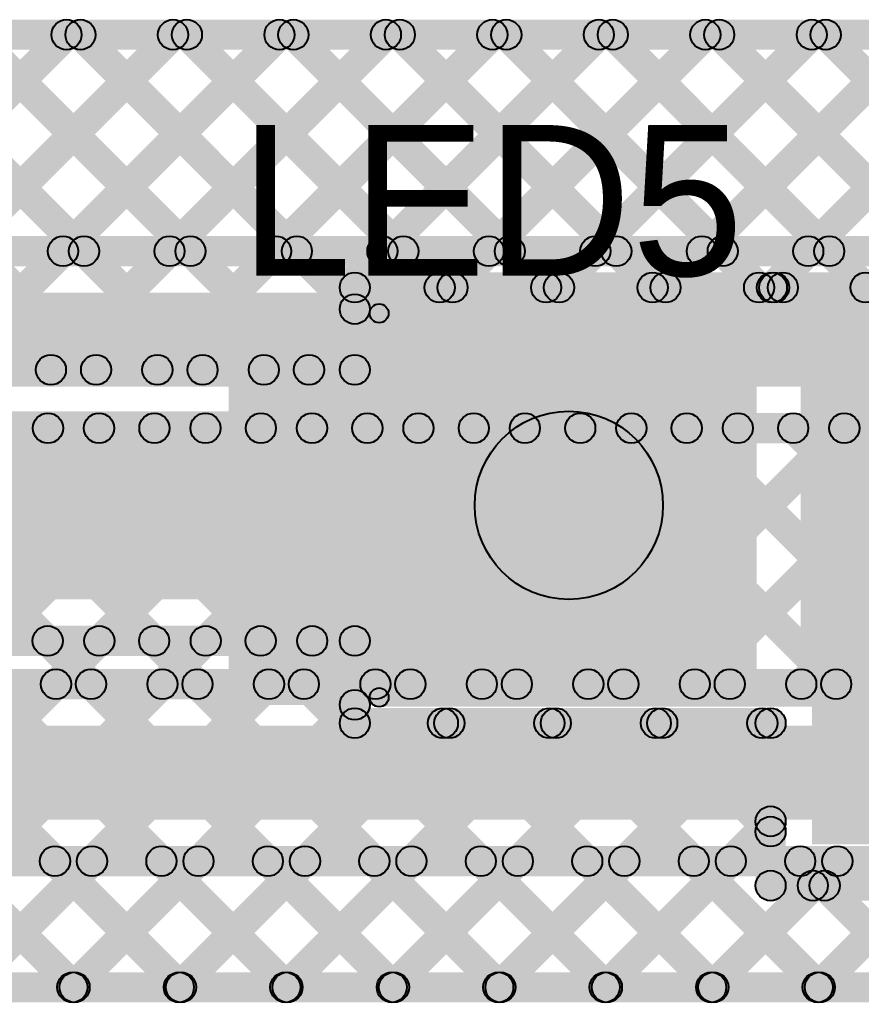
# Model space of a CAD drawing. Header units: millimetres. Extents: x -0.2 to 4.57, y -0.3 to 0.49.
# Drawn here: x 2.0808 to 2.3044, y 0.027 to 0.288 of the extents above; entities that cross this region are included whole.
import ezdxf

# ---------------------------------------------------------------- set-up
doc = ezdxf.new("R2010")
doc.units = ezdxf.units.MM
doc.header["$MEASUREMENT"] = 0
for name, color, linetype in [('BottomLayer', 5, 'Continuous'), ('TopLayer', 1, 'Continuous'), ('TopOverlay', 2, 'Continuous'), ('TopPaste', 8, 'Continuous'), ('TopSolder', 216, 'Continuous')]:
    doc.layers.add(name, color=color, linetype=linetype)

# ---------------------------------------------------------------- blocks, each defined once
blk = doc.blocks.new('W_____LED_11')
at = {"layer": 'TopLayer'}
for points in [[(-0.06526, 0.04685), (-0.02195, 0.04685), (-0.02195, -0.04685), (-0.06526, -0.04685)], [(-0.00226, 0.04685), (0.08947, 0.04685), (0.08947, -0.04685), (-0.00226, -0.04685)]]:
    blk.add_hatch(color=1, dxfattribs=at).paths.add_polyline_path(points)
at = {"layer": 'TopOverlay'}
h = blk.add_hatch(color=2, dxfattribs=at)
edge = h.paths.add_edge_path()
edge.add_arc((-0.069, 0.051), 0.0025, 0, 360)
h = blk.add_hatch(color=2, dxfattribs=at)
edge = h.paths.add_edge_path()
edge.add_arc((-0.069, 0.051), 0.0025, 0, 360)
for points in [[(0.094, 0.0535), (0.094, 0.0485), (-0.069, 0.0485), (-0.069, 0.0535)], [(0.134, 0.05301), (0.091, 0.05301), (0.091, -0.05299), (0.134, -0.05299)], [(-0.0715, 0.051), (-0.0665, 0.051), (-0.0665, -0.051), (-0.0715, -0.051)], [(0.094, -0.0485), (0.094, -0.0535), (-0.069, -0.0535), (-0.069, -0.0485)]]:
    blk.add_hatch(color=2, dxfattribs=at).paths.add_polyline_path(points)
h = blk.add_hatch(color=2, dxfattribs=at)
edge = h.paths.add_edge_path()
edge.add_arc((0.094, 0.051), 0.0025, 0, 360)
h = blk.add_hatch(color=2, dxfattribs=at)
edge = h.paths.add_edge_path()
edge.add_arc((-0.069, -0.051), 0.0025, 0, 360)
h = blk.add_hatch(color=2, dxfattribs=at)
edge = h.paths.add_edge_path()
edge.add_arc((-0.069, -0.051), 0.0025, 0, 360)
h = blk.add_hatch(color=2, dxfattribs=at)
edge = h.paths.add_edge_path()
edge.add_arc((0.094, -0.051), 0.0025, 0, 360)
at = {"layer": 'TopPaste'}
for points in [[(-0.06526, 0.04685), (-0.02195, 0.04685), (-0.02195, -0.04685), (-0.06526, -0.04685)], [(-0.00226, 0.04685), (0.08947, 0.04685), (0.08947, -0.04685), (-0.00226, -0.04685)]]:
    blk.add_hatch(color=8, dxfattribs=at).paths.add_polyline_path(points)
at = {"layer": 'TopSolder'}
for points in [[(-0.06926, 0.05085), (-0.01795, 0.05085), (-0.01795, -0.05085), (-0.06926, -0.05085)], [(-0.00626, 0.05085), (0.09347, 0.05085), (0.09347, -0.05085), (-0.00626, -0.05085)]]:
    blk.add_hatch(color=216, dxfattribs=at).paths.add_polyline_path(points)
at = {"layer": 'TopOverlay'}
for centre in [(-0.069, 0.051), (-0.069, 0.051), (0.094, 0.051), (-0.069, -0.051), (-0.069, -0.051), (0.094, -0.051)]:
    blk.add_circle(centre, 0.0025, dxfattribs=at)

msp = doc.modelspace()

# ---------------------------------------------------------------- hatches: boundary and pattern name
at = {"layer": 'BottomLayer'}
for points in [[(0.05826, 0.28), (0.05826, 0.288), (4.48726, 0.288), (4.48726, 0.28)], [(2.03854, 0.22367), (2.03288, 0.22933), (2.09038, 0.28683), (2.09604, 0.28117)], [(2.03752, 0.28117), (2.04317, 0.28683), (2.10067, 0.22933), (2.09502, 0.22367)], [(2.06683, 0.22367), (2.06117, 0.22933), (2.11867, 0.28683), (2.12433, 0.28117)], [(2.0658, 0.28117), (2.07146, 0.28683), (2.12896, 0.22933), (2.1233, 0.22367)], [(2.09511, 0.22367), (2.08945, 0.22933), (2.14695, 0.28683), (2.15261, 0.28117)], [(2.09409, 0.28117), (2.09974, 0.28683), (2.15724, 0.22933), (2.15159, 0.22367)], [(2.12339, 0.22367), (2.11774, 0.22933), (2.17524, 0.28683), (2.18089, 0.28117)], [(2.12237, 0.28117), (2.12803, 0.28683), (2.18553, 0.22933), (2.17987, 0.22367)], [(2.15168, 0.22367), (2.14602, 0.22933), (2.20352, 0.28683), (2.20918, 0.28117)], [(2.15065, 0.28117), (2.15631, 0.28683), (2.21381, 0.22933), (2.20815, 0.22367)], [(2.17996, 0.22367), (2.17431, 0.22933), (2.23181, 0.28683), (2.23746, 0.28117)], [(2.17894, 0.28117), (2.1846, 0.28683), (2.2421, 0.22933), (2.23644, 0.22367)], [(2.20825, 0.22367), (2.20259, 0.22933), (2.26009, 0.28683), (2.26575, 0.28117)], [(2.20722, 0.28117), (2.21288, 0.28683), (2.27038, 0.22933), (2.26472, 0.22367)], [(2.23653, 0.22367), (2.23087, 0.22933), (2.28837, 0.28683), (2.29403, 0.28117)], [(2.23551, 0.28117), (2.24116, 0.28683), (2.29866, 0.22933), (2.29301, 0.22367)], [(2.26482, 0.22367), (2.25916, 0.22933), (2.31666, 0.28683), (2.32232, 0.28117)], [(2.26379, 0.28117), (2.26945, 0.28683), (2.32695, 0.22933), (2.32129, 0.22367)], [(2.2931, 0.22367), (2.28744, 0.22933), (2.34494, 0.28683), (2.3506, 0.28117)], [(2.29208, 0.28117), (2.29773, 0.28683), (2.35523, 0.22933), (2.34958, 0.22367)], [(1.65426, 0.2225), (1.65426, 0.2305), (2.49253, 0.2305), (2.49253, 0.2225)], [(1.65426, 0.1905), (1.65426, 0.2155), (2.50226, 0.2155), (2.50226, 0.1905)], [(1.65426, 0.1755), (1.65426, 0.1835), (2.50226, 0.1835), (2.50226, 0.1755)], [(2.02888, 0.17667), (2.03454, 0.18233), (2.10254, 0.11433), (2.09688, 0.10867)], [(2.03668, 0.10867), (2.03102, 0.11433), (2.09902, 0.18233), (2.10468, 0.17667)], [(2.05716, 0.17667), (2.06282, 0.18233), (2.13082, 0.11433), (2.12516, 0.10867)], [(2.06496, 0.10867), (2.05931, 0.11433), (2.12731, 0.18233), (2.13296, 0.17667)], [(2.08545, 0.17667), (2.09111, 0.18233), (2.15911, 0.11433), (2.15345, 0.10867)], [(2.09325, 0.10867), (2.08759, 0.11433), (2.15559, 0.18233), (2.16125, 0.17667)], [(2.11373, 0.17667), (2.11939, 0.18233), (2.18739, 0.11433), (2.18173, 0.10867)], [(2.12153, 0.10867), (2.11587, 0.11433), (2.18387, 0.18233), (2.18953, 0.17667)], [(2.14202, 0.17667), (2.14767, 0.18233), (2.21567, 0.11433), (2.21002, 0.10867)], [(2.14982, 0.10867), (2.14416, 0.11433), (2.21216, 0.18233), (2.21782, 0.17667)], [(2.1703, 0.17667), (2.17596, 0.18233), (2.24396, 0.11433), (2.2383, 0.10867)], [(2.1781, 0.10867), (2.17244, 0.11433), (2.24044, 0.18233), (2.2461, 0.17667)], [(2.19859, 0.17667), (2.20424, 0.18233), (2.27224, 0.11433), (2.26659, 0.10867)], [(2.20638, 0.10867), (2.20073, 0.11433), (2.26873, 0.18233), (2.27438, 0.17667)], [(2.22687, 0.17667), (2.23253, 0.18233), (2.30053, 0.11433), (2.29487, 0.10867)], [(2.23467, 0.10867), (2.22901, 0.11433), (2.29701, 0.18233), (2.30267, 0.17667)], [(2.25515, 0.17667), (2.26081, 0.18233), (2.32881, 0.11433), (2.32315, 0.10867)], [(2.26295, 0.10867), (2.2573, 0.11433), (2.3253, 0.18233), (2.33095, 0.17667)], [(2.28344, 0.17667), (2.2891, 0.18233), (2.3571, 0.11433), (2.35144, 0.10867)], [(2.29124, 0.10867), (2.28558, 0.11433), (2.35358, 0.18233), (2.35924, 0.17667)], [(1.91594, 0.1075), (1.91594, 0.1155), (2.68159, 0.1155), (2.68159, 0.1075)], [(1.90526, 0.0755), (1.90526, 0.1005), (2.69226, 0.1005), (2.69226, 0.0755)], [(1.91594, 0.0605), (1.91594, 0.0685), (2.68159, 0.0685), (2.68159, 0.0605)], [(2.05903, 0.06167), (2.06468, 0.06733), (2.09818, 0.03383), (2.09253, 0.02817)], [(2.06932, 0.02817), (2.06366, 0.03383), (2.09716, 0.06733), (2.10282, 0.06167)], [(2.08731, 0.06167), (2.09297, 0.06733), (2.12647, 0.03383), (2.12081, 0.02817)], [(2.0976, 0.02817), (2.09194, 0.03383), (2.12544, 0.06733), (2.1311, 0.06167)], [(2.1156, 0.06167), (2.12125, 0.06733), (2.15475, 0.03383), (2.1491, 0.02817)], [(2.12588, 0.02817), (2.12023, 0.03383), (2.15373, 0.06733), (2.15938, 0.06167)], [(2.14388, 0.06167), (2.14954, 0.06733), (2.18304, 0.03383), (2.17738, 0.02817)], [(2.15417, 0.02817), (2.14851, 0.03383), (2.18201, 0.06733), (2.18767, 0.06167)], [(2.17216, 0.06167), (2.17782, 0.06733), (2.21132, 0.03383), (2.20566, 0.02817)], [(2.18245, 0.02817), (2.1768, 0.03383), (2.2103, 0.06733), (2.21595, 0.06167)], [(2.20045, 0.06167), (2.20611, 0.06733), (2.23961, 0.03383), (2.23395, 0.02817)], [(2.21074, 0.02817), (2.20508, 0.03383), (2.23858, 0.06733), (2.24424, 0.06167)], [(2.22873, 0.06167), (2.23439, 0.06733), (2.26789, 0.03383), (2.26223, 0.02817)], [(2.23902, 0.02817), (2.23336, 0.03383), (2.26686, 0.06733), (2.27252, 0.06167)], [(2.25702, 0.06167), (2.26267, 0.06733), (2.29617, 0.03383), (2.29052, 0.02817)], [(2.26731, 0.02817), (2.26165, 0.03383), (2.29515, 0.06733), (2.30081, 0.06167)], [(2.2853, 0.06167), (2.29096, 0.06733), (2.32446, 0.03383), (2.3188, 0.02817)], [(2.29559, 0.02817), (2.28993, 0.03383), (2.32343, 0.06733), (2.32909, 0.06167)], [(0.05826, 0.027), (0.05826, 0.035), (4.48726, 0.035), (4.48726, 0.027)]]:
    msp.add_hatch(color=5, dxfattribs=at).paths.add_polyline_path(points)
h = msp.add_hatch(color=5, dxfattribs=at)
edge = h.paths.add_edge_path()
edge.add_arc((2.09321, 0.284), 0.004, 0, 360)
h = msp.add_hatch(color=5, dxfattribs=at)
edge = h.paths.add_edge_path()
edge.add_arc((2.09691, 0.284), 0.004, 0, 360)
h = msp.add_hatch(color=5, dxfattribs=at)
edge = h.paths.add_edge_path()
edge.add_arc((2.1215, 0.284), 0.004, 0, 360)
h = msp.add_hatch(color=5, dxfattribs=at)
edge = h.paths.add_edge_path()
edge.add_arc((2.1252, 0.284), 0.004, 0, 360)
h = msp.add_hatch(color=5, dxfattribs=at)
edge = h.paths.add_edge_path()
edge.add_arc((2.14978, 0.284), 0.004, 0, 360)
h = msp.add_hatch(color=5, dxfattribs=at)
edge = h.paths.add_edge_path()
edge.add_arc((2.15348, 0.284), 0.004, 0, 360)
h = msp.add_hatch(color=5, dxfattribs=at)
edge = h.paths.add_edge_path()
edge.add_arc((2.17807, 0.284), 0.004, 0, 360)
h = msp.add_hatch(color=5, dxfattribs=at)
edge = h.paths.add_edge_path()
edge.add_arc((2.18177, 0.284), 0.004, 0, 360)
h = msp.add_hatch(color=5, dxfattribs=at)
edge = h.paths.add_edge_path()
edge.add_arc((2.20635, 0.284), 0.004, 0, 360)
h = msp.add_hatch(color=5, dxfattribs=at)
edge = h.paths.add_edge_path()
edge.add_arc((2.21005, 0.284), 0.004, 0, 360)
h = msp.add_hatch(color=5, dxfattribs=at)
edge = h.paths.add_edge_path()
edge.add_arc((2.23463, 0.284), 0.004, 0, 360)
h = msp.add_hatch(color=5, dxfattribs=at)
edge = h.paths.add_edge_path()
edge.add_arc((2.23834, 0.284), 0.004, 0, 360)
h = msp.add_hatch(color=5, dxfattribs=at)
edge = h.paths.add_edge_path()
edge.add_arc((2.26292, 0.284), 0.004, 0, 360)
h = msp.add_hatch(color=5, dxfattribs=at)
edge = h.paths.add_edge_path()
edge.add_arc((2.26662, 0.284), 0.004, 0, 360)
h = msp.add_hatch(color=5, dxfattribs=at)
edge = h.paths.add_edge_path()
edge.add_arc((2.2912, 0.284), 0.004, 0, 360)
h = msp.add_hatch(color=5, dxfattribs=at)
edge = h.paths.add_edge_path()
edge.add_arc((2.2949, 0.284), 0.004, 0, 360)
h = msp.add_hatch(color=5, dxfattribs=at)
edge = h.paths.add_edge_path()
edge.add_arc((2.09228, 0.2265), 0.004, 0, 360)
h = msp.add_hatch(color=5, dxfattribs=at)
edge = h.paths.add_edge_path()
edge.add_arc((2.09785, 0.2265), 0.004, 0, 360)
h = msp.add_hatch(color=5, dxfattribs=at)
edge = h.paths.add_edge_path()
edge.add_arc((2.12057, 0.2265), 0.004, 0, 360)
h = msp.add_hatch(color=5, dxfattribs=at)
edge = h.paths.add_edge_path()
edge.add_arc((2.12613, 0.2265), 0.004, 0, 360)
h = msp.add_hatch(color=5, dxfattribs=at)
edge = h.paths.add_edge_path()
edge.add_arc((2.14885, 0.2265), 0.004, 0, 360)
h = msp.add_hatch(color=5, dxfattribs=at)
edge = h.paths.add_edge_path()
edge.add_arc((2.15441, 0.2265), 0.004, 0, 360)
h = msp.add_hatch(color=5, dxfattribs=at)
edge = h.paths.add_edge_path()
edge.add_arc((2.17713, 0.2265), 0.004, 0, 360)
h = msp.add_hatch(color=5, dxfattribs=at)
edge = h.paths.add_edge_path()
edge.add_arc((2.1827, 0.2265), 0.004, 0, 360)
h = msp.add_hatch(color=5, dxfattribs=at)
edge = h.paths.add_edge_path()
edge.add_arc((2.20542, 0.2265), 0.004, 0, 360)
h = msp.add_hatch(color=5, dxfattribs=at)
edge = h.paths.add_edge_path()
edge.add_arc((2.21098, 0.2265), 0.004, 0, 360)
h = msp.add_hatch(color=5, dxfattribs=at)
edge = h.paths.add_edge_path()
edge.add_arc((2.2337, 0.2265), 0.004, 0, 360)
h = msp.add_hatch(color=5, dxfattribs=at)
edge = h.paths.add_edge_path()
edge.add_arc((2.23927, 0.2265), 0.004, 0, 360)
h = msp.add_hatch(color=5, dxfattribs=at)
edge = h.paths.add_edge_path()
edge.add_arc((2.26199, 0.2265), 0.004, 0, 360)
h = msp.add_hatch(color=5, dxfattribs=at)
edge = h.paths.add_edge_path()
edge.add_arc((2.26755, 0.2265), 0.004, 0, 360)
h = msp.add_hatch(color=5, dxfattribs=at)
edge = h.paths.add_edge_path()
edge.add_arc((2.29027, 0.2265), 0.004, 0, 360)
h = msp.add_hatch(color=5, dxfattribs=at)
edge = h.paths.add_edge_path()
edge.add_arc((2.29584, 0.2265), 0.004, 0, 360)
h = msp.add_hatch(color=5, dxfattribs=at)
edge = h.paths.add_edge_path()
edge.add_arc((2.08828, 0.1795), 0.004, 0, 360)
h = msp.add_hatch(color=5, dxfattribs=at)
edge = h.paths.add_edge_path()
edge.add_arc((2.10185, 0.1795), 0.004, 0, 360)
h = msp.add_hatch(color=5, dxfattribs=at)
edge = h.paths.add_edge_path()
edge.add_arc((2.11656, 0.1795), 0.004, 0, 360)
h = msp.add_hatch(color=5, dxfattribs=at)
edge = h.paths.add_edge_path()
edge.add_arc((2.13013, 0.1795), 0.004, 0, 360)
h = msp.add_hatch(color=5, dxfattribs=at)
edge = h.paths.add_edge_path()
edge.add_arc((2.14485, 0.1795), 0.004, 0, 360)
h = msp.add_hatch(color=5, dxfattribs=at)
edge = h.paths.add_edge_path()
edge.add_arc((2.15842, 0.1795), 0.004, 0, 360)
h = msp.add_hatch(color=5, dxfattribs=at)
edge = h.paths.add_edge_path()
edge.add_arc((2.17313, 0.1795), 0.004, 0, 360)
h = msp.add_hatch(color=5, dxfattribs=at)
edge = h.paths.add_edge_path()
edge.add_arc((2.1867, 0.1795), 0.004, 0, 360)
h = msp.add_hatch(color=5, dxfattribs=at)
edge = h.paths.add_edge_path()
edge.add_arc((2.20141, 0.1795), 0.004, 0, 360)
h = msp.add_hatch(color=5, dxfattribs=at)
edge = h.paths.add_edge_path()
edge.add_arc((2.21499, 0.1795), 0.004, 0, 360)
h = msp.add_hatch(color=5, dxfattribs=at)
edge = h.paths.add_edge_path()
edge.add_arc((2.2297, 0.1795), 0.004, 0, 360)
h = msp.add_hatch(color=5, dxfattribs=at)
edge = h.paths.add_edge_path()
edge.add_arc((2.24327, 0.1795), 0.004, 0, 360)
h = msp.add_hatch(color=5, dxfattribs=at)
edge = h.paths.add_edge_path()
edge.add_arc((2.25798, 0.1795), 0.004, 0, 360)
h = msp.add_hatch(color=5, dxfattribs=at)
edge = h.paths.add_edge_path()
edge.add_arc((2.27156, 0.1795), 0.004, 0, 360)
h = msp.add_hatch(color=5, dxfattribs=at)
edge = h.paths.add_edge_path()
edge.add_arc((2.28627, 0.1795), 0.004, 0, 360)
h = msp.add_hatch(color=5, dxfattribs=at)
edge = h.paths.add_edge_path()
edge.add_arc((2.29984, 0.1795), 0.004, 0, 360)
h = msp.add_hatch(color=5, dxfattribs=at)
edge = h.paths.add_edge_path()
edge.add_arc((2.09042, 0.1115), 0.004, 0, 360)
h = msp.add_hatch(color=5, dxfattribs=at)
edge = h.paths.add_edge_path()
edge.add_arc((2.09971, 0.1115), 0.004, 0, 360)
h = msp.add_hatch(color=5, dxfattribs=at)
edge = h.paths.add_edge_path()
edge.add_arc((2.1187, 0.1115), 0.004, 0, 360)
h = msp.add_hatch(color=5, dxfattribs=at)
edge = h.paths.add_edge_path()
edge.add_arc((2.12799, 0.1115), 0.004, 0, 360)
h = msp.add_hatch(color=5, dxfattribs=at)
edge = h.paths.add_edge_path()
edge.add_arc((2.14699, 0.1115), 0.004, 0, 360)
h = msp.add_hatch(color=5, dxfattribs=at)
edge = h.paths.add_edge_path()
edge.add_arc((2.15628, 0.1115), 0.004, 0, 360)
h = msp.add_hatch(color=5, dxfattribs=at)
edge = h.paths.add_edge_path()
edge.add_arc((2.17527, 0.1115), 0.004, 0, 360)
h = msp.add_hatch(color=5, dxfattribs=at)
edge = h.paths.add_edge_path()
edge.add_arc((2.18456, 0.1115), 0.004, 0, 360)
h = msp.add_hatch(color=5, dxfattribs=at)
edge = h.paths.add_edge_path()
edge.add_arc((2.20356, 0.1115), 0.004, 0, 360)
h = msp.add_hatch(color=5, dxfattribs=at)
edge = h.paths.add_edge_path()
edge.add_arc((2.21285, 0.1115), 0.004, 0, 360)
h = msp.add_hatch(color=5, dxfattribs=at)
edge = h.paths.add_edge_path()
edge.add_arc((2.23184, 0.1115), 0.004, 0, 360)
h = msp.add_hatch(color=5, dxfattribs=at)
edge = h.paths.add_edge_path()
edge.add_arc((2.24113, 0.1115), 0.004, 0, 360)
h = msp.add_hatch(color=5, dxfattribs=at)
edge = h.paths.add_edge_path()
edge.add_arc((2.26012, 0.1115), 0.004, 0, 360)
h = msp.add_hatch(color=5, dxfattribs=at)
edge = h.paths.add_edge_path()
edge.add_arc((2.26941, 0.1115), 0.004, 0, 360)
h = msp.add_hatch(color=5, dxfattribs=at)
edge = h.paths.add_edge_path()
edge.add_arc((2.28841, 0.1115), 0.004, 0, 360)
h = msp.add_hatch(color=5, dxfattribs=at)
edge = h.paths.add_edge_path()
edge.add_arc((2.2977, 0.1115), 0.004, 0, 360)
h = msp.add_hatch(color=5, dxfattribs=at)
edge = h.paths.add_edge_path()
edge.add_arc((2.09014, 0.0645), 0.004, 0, 360)
h = msp.add_hatch(color=5, dxfattribs=at)
edge = h.paths.add_edge_path()
edge.add_arc((2.09999, 0.0645), 0.004, 0, 360)
h = msp.add_hatch(color=5, dxfattribs=at)
edge = h.paths.add_edge_path()
edge.add_arc((2.11842, 0.0645), 0.004, 0, 360)
h = msp.add_hatch(color=5, dxfattribs=at)
edge = h.paths.add_edge_path()
edge.add_arc((2.12827, 0.0645), 0.004, 0, 360)
h = msp.add_hatch(color=5, dxfattribs=at)
edge = h.paths.add_edge_path()
edge.add_arc((2.14671, 0.0645), 0.004, 0, 360)
h = msp.add_hatch(color=5, dxfattribs=at)
edge = h.paths.add_edge_path()
edge.add_arc((2.15656, 0.0645), 0.004, 0, 360)
h = msp.add_hatch(color=5, dxfattribs=at)
edge = h.paths.add_edge_path()
edge.add_arc((2.17499, 0.0645), 0.004, 0, 360)
h = msp.add_hatch(color=5, dxfattribs=at)
edge = h.paths.add_edge_path()
edge.add_arc((2.18484, 0.0645), 0.004, 0, 360)
h = msp.add_hatch(color=5, dxfattribs=at)
edge = h.paths.add_edge_path()
edge.add_arc((2.20328, 0.0645), 0.004, 0, 360)
h = msp.add_hatch(color=5, dxfattribs=at)
edge = h.paths.add_edge_path()
edge.add_arc((2.21312, 0.0645), 0.004, 0, 360)
h = msp.add_hatch(color=5, dxfattribs=at)
edge = h.paths.add_edge_path()
edge.add_arc((2.23156, 0.0645), 0.004, 0, 360)
h = msp.add_hatch(color=5, dxfattribs=at)
edge = h.paths.add_edge_path()
edge.add_arc((2.24141, 0.0645), 0.004, 0, 360)
h = msp.add_hatch(color=5, dxfattribs=at)
edge = h.paths.add_edge_path()
edge.add_arc((2.25985, 0.0645), 0.004, 0, 360)
h = msp.add_hatch(color=5, dxfattribs=at)
edge = h.paths.add_edge_path()
edge.add_arc((2.26969, 0.0645), 0.004, 0, 360)
h = msp.add_hatch(color=5, dxfattribs=at)
edge = h.paths.add_edge_path()
edge.add_arc((2.28813, 0.0645), 0.004, 0, 360)
h = msp.add_hatch(color=5, dxfattribs=at)
edge = h.paths.add_edge_path()
edge.add_arc((2.29798, 0.0645), 0.004, 0, 360)
h = msp.add_hatch(color=5, dxfattribs=at)
edge = h.paths.add_edge_path()
edge.add_arc((2.09477, 0.031), 0.004, 0, 360)
h = msp.add_hatch(color=5, dxfattribs=at)
edge = h.paths.add_edge_path()
edge.add_arc((2.09536, 0.031), 0.004, 0, 360)
h = msp.add_hatch(color=5, dxfattribs=at)
edge = h.paths.add_edge_path()
edge.add_arc((2.12306, 0.031), 0.004, 0, 360)
h = msp.add_hatch(color=5, dxfattribs=at)
edge = h.paths.add_edge_path()
edge.add_arc((2.12364, 0.031), 0.004, 0, 360)
h = msp.add_hatch(color=5, dxfattribs=at)
edge = h.paths.add_edge_path()
edge.add_arc((2.15134, 0.031), 0.004, 0, 360)
h = msp.add_hatch(color=5, dxfattribs=at)
edge = h.paths.add_edge_path()
edge.add_arc((2.15192, 0.031), 0.004, 0, 360)
h = msp.add_hatch(color=5, dxfattribs=at)
edge = h.paths.add_edge_path()
edge.add_arc((2.17962, 0.031), 0.004, 0, 360)
h = msp.add_hatch(color=5, dxfattribs=at)
edge = h.paths.add_edge_path()
edge.add_arc((2.18021, 0.031), 0.004, 0, 360)
h = msp.add_hatch(color=5, dxfattribs=at)
edge = h.paths.add_edge_path()
edge.add_arc((2.20791, 0.031), 0.004, 0, 360)
h = msp.add_hatch(color=5, dxfattribs=at)
edge = h.paths.add_edge_path()
edge.add_arc((2.20849, 0.031), 0.004, 0, 360)
h = msp.add_hatch(color=5, dxfattribs=at)
edge = h.paths.add_edge_path()
edge.add_arc((2.23619, 0.031), 0.004, 0, 360)
h = msp.add_hatch(color=5, dxfattribs=at)
edge = h.paths.add_edge_path()
edge.add_arc((2.23678, 0.031), 0.004, 0, 360)
h = msp.add_hatch(color=5, dxfattribs=at)
edge = h.paths.add_edge_path()
edge.add_arc((2.26448, 0.031), 0.004, 0, 360)
h = msp.add_hatch(color=5, dxfattribs=at)
edge = h.paths.add_edge_path()
edge.add_arc((2.26506, 0.031), 0.004, 0, 360)
h = msp.add_hatch(color=5, dxfattribs=at)
edge = h.paths.add_edge_path()
edge.add_arc((2.29276, 0.031), 0.004, 0, 360)
h = msp.add_hatch(color=5, dxfattribs=at)
edge = h.paths.add_edge_path()
edge.add_arc((2.29335, 0.031), 0.004, 0, 360)
at = {"layer": 'TopLayer'}
for points in [[(0.05826, 0.28), (0.05826, 0.288), (4.48726, 0.288), (4.48726, 0.28)], [(2.00704, 0.19217), (2.00138, 0.19783), (2.09038, 0.28683), (2.09604, 0.28117)], [(2.00923, 0.28117), (2.01489, 0.28683), (2.10389, 0.19783), (2.09823, 0.19217)], [(2.03533, 0.19217), (2.02967, 0.19783), (2.11867, 0.28683), (2.12433, 0.28117)], [(2.03752, 0.28117), (2.04317, 0.28683), (2.13217, 0.19783), (2.12652, 0.19217)], [(2.06361, 0.19217), (2.05795, 0.19783), (2.14695, 0.28683), (2.15261, 0.28117)], [(2.0658, 0.28117), (2.07146, 0.28683), (2.16046, 0.19783), (2.1548, 0.19217)], [(2.09189, 0.19217), (2.08624, 0.19783), (2.17524, 0.28683), (2.18089, 0.28117)], [(2.09409, 0.28117), (2.09974, 0.28683), (2.17262, 0.21395), (2.16697, 0.20829)], [(2.12018, 0.19217), (2.11452, 0.19783), (2.20352, 0.28683), (2.20918, 0.28117)], [(2.12237, 0.28117), (2.12803, 0.28683), (2.19518, 0.21968), (2.18952, 0.21402)], [(2.14846, 0.19217), (2.14281, 0.19783), (2.23181, 0.28683), (2.23746, 0.28117)], [(2.15065, 0.28117), (2.15631, 0.28683), (2.22346, 0.21968), (2.2178, 0.21402)], [(2.17894, 0.28117), (2.1846, 0.28683), (2.25174, 0.21968), (2.24609, 0.21402)], [(2.1986, 0.21402), (2.19294, 0.21968), (2.26009, 0.28683), (2.26575, 0.28117)], [(2.20722, 0.28117), (2.21288, 0.28683), (2.28003, 0.21968), (2.27437, 0.21402)], [(2.22688, 0.21402), (2.22122, 0.21968), (2.28837, 0.28683), (2.29403, 0.28117)], [(2.23551, 0.28117), (2.24116, 0.28683), (2.30831, 0.21968), (2.30266, 0.21402)], [(2.25517, 0.21402), (2.24951, 0.21968), (2.31666, 0.28683), (2.32232, 0.28117)], [(2.26379, 0.28117), (2.26945, 0.28683), (2.3366, 0.21968), (2.33094, 0.21402)], [(2.28345, 0.21402), (2.27779, 0.21968), (2.34494, 0.28683), (2.3506, 0.28117)], [(2.29208, 0.28117), (2.29773, 0.28683), (2.36809, 0.21647), (2.36243, 0.21081)], [(2.16979, 0.21285), (2.16979, 0.22085), (2.28121, 0.22085), (2.28121, 0.21285)], [(2.28353, 0.21285), (2.28353, 0.22085), (2.34652, 0.22085), (2.34652, 0.21285)], [(2.17379, 0.195), (2.16579, 0.195), (2.16579, 0.21685), (2.17379, 0.21685)], [(1.99552, 0.191), (1.99552, 0.199), (2.16979, 0.199), (2.16979, 0.191)], [(1.97426, 0.134), (1.97426, 0.184), (2.22666, 0.184), (2.22666, 0.134)], [(2.29126, 0.069), (2.45726, 0.069), (2.45726, 0.148), (2.29126, 0.148)], [(1.99552, 0.119), (1.99552, 0.127), (2.16979, 0.127), (2.16979, 0.119)], [(2.00053, 0.12017), (2.00618, 0.12583), (2.09818, 0.03383), (2.09253, 0.02817)], [(2.01275, 0.02817), (2.00709, 0.03383), (2.09909, 0.12583), (2.10475, 0.12017)], [(2.02881, 0.12017), (2.03447, 0.12583), (2.12647, 0.03383), (2.12081, 0.02817)], [(2.04103, 0.02817), (2.03537, 0.03383), (2.12737, 0.12583), (2.13303, 0.12017)], [(2.0571, 0.12017), (2.06275, 0.12583), (2.15475, 0.03383), (2.1491, 0.02817)], [(2.06932, 0.02817), (2.06366, 0.03383), (2.15566, 0.12583), (2.16132, 0.12017)], [(2.08538, 0.12017), (2.09104, 0.12583), (2.18304, 0.03383), (2.17738, 0.02817)], [(2.11366, 0.12017), (2.11932, 0.12583), (2.21132, 0.03383), (2.20566, 0.02817)], [(2.14195, 0.12017), (2.14761, 0.12583), (2.23961, 0.03383), (2.23395, 0.02817)], [(2.17379, 0.10115), (2.16579, 0.10115), (2.16579, 0.123), (2.17379, 0.123)], [(2.0976, 0.02817), (2.09194, 0.03383), (2.16697, 0.10885), (2.17262, 0.10319)], [(2.16979, 0.09715), (2.16979, 0.10515), (2.28026, 0.10515), (2.28026, 0.09715)], [(2.12588, 0.02817), (2.12023, 0.03383), (2.19038, 0.10398), (2.19603, 0.09832)], [(2.15417, 0.02817), (2.14851, 0.03383), (2.21866, 0.10398), (2.22432, 0.09832)], [(2.18245, 0.02817), (2.1768, 0.03383), (2.24695, 0.10398), (2.2526, 0.09832)], [(2.19208, 0.09832), (2.19774, 0.10398), (2.26789, 0.03383), (2.26223, 0.02817)], [(2.21074, 0.02817), (2.20508, 0.03383), (2.27523, 0.10398), (2.28089, 0.09832)], [(2.22037, 0.09832), (2.22602, 0.10398), (2.29617, 0.03383), (2.29052, 0.02817)], [(2.24865, 0.09832), (2.25431, 0.10398), (2.28309, 0.07519), (2.27743, 0.06954)], [(2.28426, 0.058), (2.27626, 0.058), (2.27626, 0.10115), (2.28426, 0.10115)], [(2.23902, 0.02817), (2.23336, 0.03383), (2.27743, 0.0779), (2.28309, 0.07224)], [(2.26731, 0.02817), (2.26165, 0.03383), (2.28865, 0.06083), (2.29431, 0.05517)], [(2.28026, 0.054), (2.28026, 0.062), (2.46826, 0.062), (2.46826, 0.054)], [(2.29559, 0.02817), (2.28993, 0.03383), (2.31693, 0.06083), (2.32259, 0.05517)], [(2.2918, 0.05517), (2.29746, 0.06083), (2.32446, 0.03383), (2.3188, 0.02817)], [(0.05826, 0.027), (0.05826, 0.035), (3.27726, 0.035), (3.27726, 0.027)]]:
    msp.add_hatch(color=1, dxfattribs=at).paths.add_polyline_path(points)
h = msp.add_hatch(color=1, dxfattribs=at)
edge = h.paths.add_edge_path()
edge.add_arc((2.09321, 0.284), 0.004, 0, 360)
h = msp.add_hatch(color=1, dxfattribs=at)
edge = h.paths.add_edge_path()
edge.add_arc((2.09691, 0.284), 0.004, 0, 360)
h = msp.add_hatch(color=1, dxfattribs=at)
edge = h.paths.add_edge_path()
edge.add_arc((2.1215, 0.284), 0.004, 0, 360)
h = msp.add_hatch(color=1, dxfattribs=at)
edge = h.paths.add_edge_path()
edge.add_arc((2.1252, 0.284), 0.004, 0, 360)
h = msp.add_hatch(color=1, dxfattribs=at)
edge = h.paths.add_edge_path()
edge.add_arc((2.14978, 0.284), 0.004, 0, 360)
h = msp.add_hatch(color=1, dxfattribs=at)
edge = h.paths.add_edge_path()
edge.add_arc((2.15348, 0.284), 0.004, 0, 360)
h = msp.add_hatch(color=1, dxfattribs=at)
edge = h.paths.add_edge_path()
edge.add_arc((2.17807, 0.284), 0.004, 0, 360)
h = msp.add_hatch(color=1, dxfattribs=at)
edge = h.paths.add_edge_path()
edge.add_arc((2.18177, 0.284), 0.004, 0, 360)
h = msp.add_hatch(color=1, dxfattribs=at)
edge = h.paths.add_edge_path()
edge.add_arc((2.20635, 0.284), 0.004, 0, 360)
h = msp.add_hatch(color=1, dxfattribs=at)
edge = h.paths.add_edge_path()
edge.add_arc((2.21005, 0.284), 0.004, 0, 360)
h = msp.add_hatch(color=1, dxfattribs=at)
edge = h.paths.add_edge_path()
edge.add_arc((2.23463, 0.284), 0.004, 0, 360)
h = msp.add_hatch(color=1, dxfattribs=at)
edge = h.paths.add_edge_path()
edge.add_arc((2.23834, 0.284), 0.004, 0, 360)
h = msp.add_hatch(color=1, dxfattribs=at)
edge = h.paths.add_edge_path()
edge.add_arc((2.26292, 0.284), 0.004, 0, 360)
h = msp.add_hatch(color=1, dxfattribs=at)
edge = h.paths.add_edge_path()
edge.add_arc((2.26662, 0.284), 0.004, 0, 360)
h = msp.add_hatch(color=1, dxfattribs=at)
edge = h.paths.add_edge_path()
edge.add_arc((2.2912, 0.284), 0.004, 0, 360)
h = msp.add_hatch(color=1, dxfattribs=at)
edge = h.paths.add_edge_path()
edge.add_arc((2.2949, 0.284), 0.004, 0, 360)
h = msp.add_hatch(color=1, dxfattribs=at)
edge = h.paths.add_edge_path()
edge.add_arc((2.16979, 0.21685), 0.004, 0, 360)
h = msp.add_hatch(color=1, dxfattribs=at)
edge = h.paths.add_edge_path()
edge.add_arc((2.16979, 0.21685), 0.004, 0, 360)
h = msp.add_hatch(color=1, dxfattribs=at)
edge = h.paths.add_edge_path()
edge.add_arc((2.19235, 0.21685), 0.004, 0, 360)
h = msp.add_hatch(color=1, dxfattribs=at)
edge = h.paths.add_edge_path()
edge.add_arc((2.19577, 0.21685), 0.004, 0, 360)
h = msp.add_hatch(color=1, dxfattribs=at)
edge = h.paths.add_edge_path()
edge.add_arc((2.22063, 0.21685), 0.004, 0, 360)
h = msp.add_hatch(color=1, dxfattribs=at)
edge = h.paths.add_edge_path()
edge.add_arc((2.22405, 0.21685), 0.004, 0, 360)
h = msp.add_hatch(color=1, dxfattribs=at)
edge = h.paths.add_edge_path()
edge.add_arc((2.24892, 0.21685), 0.004, 0, 360)
h = msp.add_hatch(color=1, dxfattribs=at)
edge = h.paths.add_edge_path()
edge.add_arc((2.25234, 0.21685), 0.004, 0, 360)
h = msp.add_hatch(color=1, dxfattribs=at)
edge = h.paths.add_edge_path()
edge.add_arc((2.2772, 0.21685), 0.004, 0, 360)
h = msp.add_hatch(color=1, dxfattribs=at)
edge = h.paths.add_edge_path()
edge.add_arc((2.28062, 0.21685), 0.004, 0, 360)
h = msp.add_hatch(color=1, dxfattribs=at)
edge = h.paths.add_edge_path()
edge.add_arc((2.28121, 0.21685), 0.004, 0, 360)
h = msp.add_hatch(color=1, dxfattribs=at)
edge = h.paths.add_edge_path()
edge.add_arc((2.28353, 0.21685), 0.004, 0, 360)
h = msp.add_hatch(color=1, dxfattribs=at)
edge = h.paths.add_edge_path()
edge.add_arc((2.30549, 0.21685), 0.004, 0, 360)
h = msp.add_hatch(color=1, dxfattribs=at)
edge = h.paths.add_edge_path()
edge.add_arc((2.16979, 0.21112), 0.004, 0, 360)
h = msp.add_hatch(color=1, dxfattribs=at)
edge = h.paths.add_edge_path()
edge.add_arc((2.08907, 0.195), 0.004, 0, 360)
h = msp.add_hatch(color=1, dxfattribs=at)
edge = h.paths.add_edge_path()
edge.add_arc((2.10106, 0.195), 0.004, 0, 360)
h = msp.add_hatch(color=1, dxfattribs=at)
edge = h.paths.add_edge_path()
edge.add_arc((2.11735, 0.195), 0.004, 0, 360)
h = msp.add_hatch(color=1, dxfattribs=at)
edge = h.paths.add_edge_path()
edge.add_arc((2.12935, 0.195), 0.004, 0, 360)
h = msp.add_hatch(color=1, dxfattribs=at)
edge = h.paths.add_edge_path()
edge.add_arc((2.14563, 0.195), 0.004, 0, 360)
h = msp.add_hatch(color=1, dxfattribs=at)
edge = h.paths.add_edge_path()
edge.add_arc((2.15763, 0.195), 0.004, 0, 360)
h = msp.add_hatch(color=1, dxfattribs=at)
edge = h.paths.add_edge_path()
edge.add_arc((2.16979, 0.195), 0.004, 0, 360)
h = msp.add_hatch(color=1, dxfattribs=at)
edge = h.paths.add_edge_path()
edge.add_arc((2.16979, 0.195), 0.004, 0, 360)
h = msp.add_hatch(color=1, dxfattribs=at)
edge = h.paths.add_edge_path()
edge.add_arc((2.22666, 0.159), 0.025, 0, 360)
h = msp.add_hatch(color=1, dxfattribs=at)
edge = h.paths.add_edge_path()
edge.add_arc((2.08821, 0.123), 0.004, 0, 360)
h = msp.add_hatch(color=1, dxfattribs=at)
edge = h.paths.add_edge_path()
edge.add_arc((2.10192, 0.123), 0.004, 0, 360)
h = msp.add_hatch(color=1, dxfattribs=at)
edge = h.paths.add_edge_path()
edge.add_arc((2.11649, 0.123), 0.004, 0, 360)
h = msp.add_hatch(color=1, dxfattribs=at)
edge = h.paths.add_edge_path()
edge.add_arc((2.1302, 0.123), 0.004, 0, 360)
h = msp.add_hatch(color=1, dxfattribs=at)
edge = h.paths.add_edge_path()
edge.add_arc((2.14478, 0.123), 0.004, 0, 360)
h = msp.add_hatch(color=1, dxfattribs=at)
edge = h.paths.add_edge_path()
edge.add_arc((2.15849, 0.123), 0.004, 0, 360)
h = msp.add_hatch(color=1, dxfattribs=at)
edge = h.paths.add_edge_path()
edge.add_arc((2.16979, 0.123), 0.004, 0, 360)
h = msp.add_hatch(color=1, dxfattribs=at)
edge = h.paths.add_edge_path()
edge.add_arc((2.16979, 0.123), 0.004, 0, 360)
h = msp.add_hatch(color=1, dxfattribs=at)
edge = h.paths.add_edge_path()
edge.add_arc((2.16979, 0.10602), 0.004, 0, 360)
h = msp.add_hatch(color=1, dxfattribs=at)
edge = h.paths.add_edge_path()
edge.add_arc((2.16979, 0.10115), 0.004, 0, 360)
h = msp.add_hatch(color=1, dxfattribs=at)
edge = h.paths.add_edge_path()
edge.add_arc((2.16979, 0.10115), 0.004, 0, 360)
h = msp.add_hatch(color=1, dxfattribs=at)
edge = h.paths.add_edge_path()
edge.add_arc((2.19321, 0.10115), 0.004, 0, 360)
h = msp.add_hatch(color=1, dxfattribs=at)
edge = h.paths.add_edge_path()
edge.add_arc((2.19491, 0.10115), 0.004, 0, 360)
h = msp.add_hatch(color=1, dxfattribs=at)
edge = h.paths.add_edge_path()
edge.add_arc((2.22149, 0.10115), 0.004, 0, 360)
h = msp.add_hatch(color=1, dxfattribs=at)
edge = h.paths.add_edge_path()
edge.add_arc((2.2232, 0.10115), 0.004, 0, 360)
h = msp.add_hatch(color=1, dxfattribs=at)
edge = h.paths.add_edge_path()
edge.add_arc((2.24977, 0.10115), 0.004, 0, 360)
h = msp.add_hatch(color=1, dxfattribs=at)
edge = h.paths.add_edge_path()
edge.add_arc((2.25148, 0.10115), 0.004, 0, 360)
h = msp.add_hatch(color=1, dxfattribs=at)
edge = h.paths.add_edge_path()
edge.add_arc((2.27806, 0.10115), 0.004, 0, 360)
h = msp.add_hatch(color=1, dxfattribs=at)
edge = h.paths.add_edge_path()
edge.add_arc((2.28026, 0.10115), 0.004, 0, 360)
h = msp.add_hatch(color=1, dxfattribs=at)
edge = h.paths.add_edge_path()
edge.add_arc((2.28026, 0.10115), 0.004, 0, 360)
h = msp.add_hatch(color=1, dxfattribs=at)
edge = h.paths.add_edge_path()
edge.add_arc((2.28026, 0.07507), 0.004, 0, 360)
h = msp.add_hatch(color=1, dxfattribs=at)
edge = h.paths.add_edge_path()
edge.add_arc((2.28026, 0.07236), 0.004, 0, 360)
h = msp.add_hatch(color=1, dxfattribs=at)
edge = h.paths.add_edge_path()
edge.add_arc((2.28026, 0.058), 0.004, 0, 360)
h = msp.add_hatch(color=1, dxfattribs=at)
edge = h.paths.add_edge_path()
edge.add_arc((2.28026, 0.058), 0.004, 0, 360)
h = msp.add_hatch(color=1, dxfattribs=at)
edge = h.paths.add_edge_path()
edge.add_arc((2.29148, 0.058), 0.004, 0, 360)
h = msp.add_hatch(color=1, dxfattribs=at)
edge = h.paths.add_edge_path()
edge.add_arc((2.29463, 0.058), 0.004, 0, 360)
h = msp.add_hatch(color=1, dxfattribs=at)
edge = h.paths.add_edge_path()
edge.add_arc((2.09477, 0.031), 0.004, 0, 360)
h = msp.add_hatch(color=1, dxfattribs=at)
edge = h.paths.add_edge_path()
edge.add_arc((2.09536, 0.031), 0.004, 0, 360)
h = msp.add_hatch(color=1, dxfattribs=at)
edge = h.paths.add_edge_path()
edge.add_arc((2.12306, 0.031), 0.004, 0, 360)
h = msp.add_hatch(color=1, dxfattribs=at)
edge = h.paths.add_edge_path()
edge.add_arc((2.12364, 0.031), 0.004, 0, 360)
h = msp.add_hatch(color=1, dxfattribs=at)
edge = h.paths.add_edge_path()
edge.add_arc((2.15134, 0.031), 0.004, 0, 360)
h = msp.add_hatch(color=1, dxfattribs=at)
edge = h.paths.add_edge_path()
edge.add_arc((2.15192, 0.031), 0.004, 0, 360)
h = msp.add_hatch(color=1, dxfattribs=at)
edge = h.paths.add_edge_path()
edge.add_arc((2.17962, 0.031), 0.004, 0, 360)
h = msp.add_hatch(color=1, dxfattribs=at)
edge = h.paths.add_edge_path()
edge.add_arc((2.18021, 0.031), 0.004, 0, 360)
h = msp.add_hatch(color=1, dxfattribs=at)
edge = h.paths.add_edge_path()
edge.add_arc((2.20791, 0.031), 0.004, 0, 360)
h = msp.add_hatch(color=1, dxfattribs=at)
edge = h.paths.add_edge_path()
edge.add_arc((2.20849, 0.031), 0.004, 0, 360)
h = msp.add_hatch(color=1, dxfattribs=at)
edge = h.paths.add_edge_path()
edge.add_arc((2.23619, 0.031), 0.004, 0, 360)
h = msp.add_hatch(color=1, dxfattribs=at)
edge = h.paths.add_edge_path()
edge.add_arc((2.23678, 0.031), 0.004, 0, 360)
h = msp.add_hatch(color=1, dxfattribs=at)
edge = h.paths.add_edge_path()
edge.add_arc((2.26448, 0.031), 0.004, 0, 360)
h = msp.add_hatch(color=1, dxfattribs=at)
edge = h.paths.add_edge_path()
edge.add_arc((2.26506, 0.031), 0.004, 0, 360)
h = msp.add_hatch(color=1, dxfattribs=at)
edge = h.paths.add_edge_path()
edge.add_arc((2.29276, 0.031), 0.004, 0, 360)
h = msp.add_hatch(color=1, dxfattribs=at)
edge = h.paths.add_edge_path()
edge.add_arc((2.29335, 0.031), 0.004, 0, 360)

# ---------------------------------------------------------------- linework, layer by layer
at = {"layer": 'BottomLayer'}
for centre in [(2.09321, 0.284), (2.09691, 0.284), (2.1215, 0.284), (2.1252, 0.284), (2.14978, 0.284), (2.15348, 0.284), (2.17807, 0.284), (2.18177, 0.284), (2.20635, 0.284), (2.21005, 0.284), (2.23463, 0.284), (2.23834, 0.284), (2.26292, 0.284), (2.26662, 0.284), (2.2912, 0.284), (2.2949, 0.284), (2.09228, 0.2265), (2.09785, 0.2265), (2.12057, 0.2265), (2.12613, 0.2265), (2.14885, 0.2265), (2.15441, 0.2265), (2.17713, 0.2265), (2.1827, 0.2265), (2.20542, 0.2265), (2.21098, 0.2265), (2.2337, 0.2265), (2.23927, 0.2265), (2.26199, 0.2265), (2.26755, 0.2265), (2.29027, 0.2265), (2.29584, 0.2265), (2.08828, 0.1795), (2.10185, 0.1795), (2.11656, 0.1795), (2.13013, 0.1795), (2.14485, 0.1795), (2.15842, 0.1795), (2.17313, 0.1795), (2.1867, 0.1795), (2.20141, 0.1795), (2.21499, 0.1795), (2.2297, 0.1795), (2.24327, 0.1795), (2.25798, 0.1795), (2.27156, 0.1795), (2.28627, 0.1795), (2.29984, 0.1795), (2.09042, 0.1115), (2.09971, 0.1115), (2.1187, 0.1115), (2.12799, 0.1115), (2.14699, 0.1115), (2.15628, 0.1115), (2.17527, 0.1115), (2.18456, 0.1115), (2.20356, 0.1115), (2.21285, 0.1115), (2.23184, 0.1115), (2.24113, 0.1115), (2.26012, 0.1115), (2.26941, 0.1115), (2.28841, 0.1115), (2.2977, 0.1115), (2.09014, 0.0645), (2.09999, 0.0645), (2.11842, 0.0645), (2.12827, 0.0645), (2.14671, 0.0645), (2.15656, 0.0645), (2.17499, 0.0645), (2.18484, 0.0645), (2.20328, 0.0645), (2.21312, 0.0645), (2.23156, 0.0645), (2.24141, 0.0645), (2.25985, 0.0645), (2.26969, 0.0645), (2.28813, 0.0645), (2.29798, 0.0645), (2.09477, 0.031), (2.09536, 0.031), (2.12306, 0.031), (2.12364, 0.031), (2.15134, 0.031), (2.15192, 0.031), (2.17962, 0.031), (2.18021, 0.031), (2.20791, 0.031), (2.20849, 0.031), (2.23619, 0.031), (2.23678, 0.031), (2.26448, 0.031), (2.26506, 0.031), (2.29276, 0.031), (2.29335, 0.031)]:
    msp.add_circle(centre, 0.004, dxfattribs=at)
at = {"layer": 'TopLayer'}
for centre, radius in [((2.09321, 0.284), 0.004), ((2.09691, 0.284), 0.004), ((2.1215, 0.284), 0.004), ((2.1252, 0.284), 0.004), ((2.14978, 0.284), 0.004), ((2.15348, 0.284), 0.004), ((2.17807, 0.284), 0.004), ((2.18177, 0.284), 0.004), ((2.20635, 0.284), 0.004), ((2.21005, 0.284), 0.004), ((2.23463, 0.284), 0.004), ((2.23834, 0.284), 0.004), ((2.26292, 0.284), 0.004), ((2.26662, 0.284), 0.004), ((2.2912, 0.284), 0.004), ((2.2949, 0.284), 0.004), ((2.16979, 0.21685), 0.004), ((2.16979, 0.21685), 0.004), ((2.19235, 0.21685), 0.004), ((2.19577, 0.21685), 0.004), ((2.22063, 0.21685), 0.004), ((2.22405, 0.21685), 0.004), ((2.24892, 0.21685), 0.004), ((2.25234, 0.21685), 0.004), ((2.2772, 0.21685), 0.004), ((2.28062, 0.21685), 0.004), ((2.28121, 0.21685), 0.004), ((2.28353, 0.21685), 0.004), ((2.30549, 0.21685), 0.004), ((2.16979, 0.21112), 0.004), ((2.08907, 0.195), 0.004), ((2.10106, 0.195), 0.004), ((2.11735, 0.195), 0.004), ((2.12935, 0.195), 0.004), ((2.14563, 0.195), 0.004), ((2.15763, 0.195), 0.004), ((2.16979, 0.195), 0.004), ((2.16979, 0.195), 0.004), ((2.22666, 0.159), 0.025), ((2.08821, 0.123), 0.004), ((2.10192, 0.123), 0.004), ((2.11649, 0.123), 0.004), ((2.1302, 0.123), 0.004), ((2.14478, 0.123), 0.004), ((2.15849, 0.123), 0.004), ((2.16979, 0.123), 0.004), ((2.16979, 0.123), 0.004), ((2.16979, 0.10602), 0.004), ((2.16979, 0.10115), 0.004), ((2.16979, 0.10115), 0.004), ((2.19321, 0.10115), 0.004), ((2.19491, 0.10115), 0.004), ((2.22149, 0.10115), 0.004), ((2.2232, 0.10115), 0.004), ((2.24977, 0.10115), 0.004), ((2.25148, 0.10115), 0.004), ((2.27806, 0.10115), 0.004), ((2.28026, 0.10115), 0.004), ((2.28026, 0.10115), 0.004), ((2.28026, 0.07507), 0.004), ((2.28026, 0.07236), 0.004), ((2.28026, 0.058), 0.004), ((2.28026, 0.058), 0.004), ((2.29148, 0.058), 0.004), ((2.29463, 0.058), 0.004), ((2.09477, 0.031), 0.004), ((2.09536, 0.031), 0.004), ((2.12306, 0.031), 0.004), ((2.12364, 0.031), 0.004), ((2.15134, 0.031), 0.004), ((2.15192, 0.031), 0.004), ((2.17962, 0.031), 0.004), ((2.18021, 0.031), 0.004), ((2.20791, 0.031), 0.004), ((2.20849, 0.031), 0.004), ((2.23619, 0.031), 0.004), ((2.23678, 0.031), 0.004), ((2.26448, 0.031), 0.004), ((2.26506, 0.031), 0.004), ((2.29276, 0.031), 0.004), ((2.29335, 0.031), 0.004)]:
    msp.add_circle(centre, radius, dxfattribs=at)

# ---------------------------------------------------------------- block references
at = {"rotation": 180}
msp.add_blockref('W_____LED_11', (2.27026, 0.159), dxfattribs=at)

# ---------------------------------------------------------------- texts
at = {"layer": 'TopOverlay'}
msp.add_text('LED5', height=0.04, dxfattribs=at).set_placement((2.13926, 0.22))

doc.saveas('drawing.dxf')
